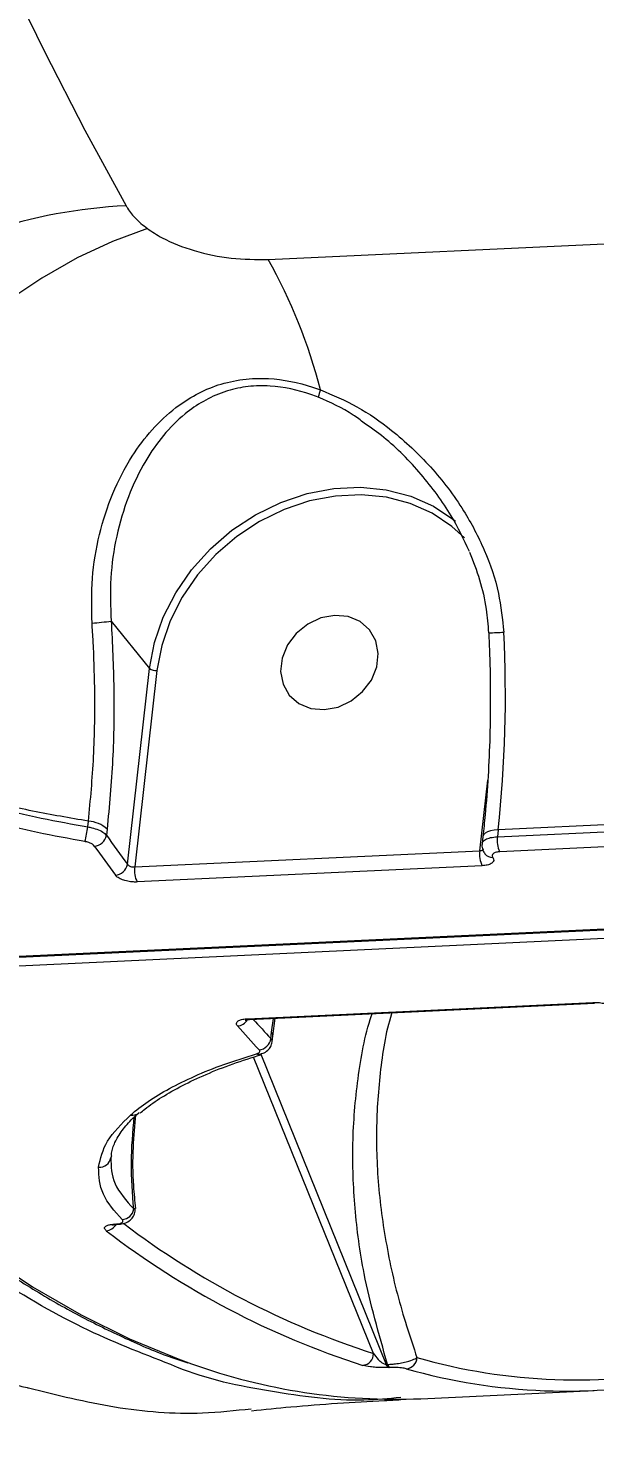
# Model space of a CAD drawing. Header units: millimetres. Extents: x -7151 to 6134, y -5040 to 5562.
# Drawn here: x -2168.1 to -2118.9, y -224.5 to -100.4 of the extents above; entities that cross this region are included whole.
import ezdxf

# ---------------------------------------------------------------- set-up
doc = ezdxf.new("R2010")
doc.units = ezdxf.units.MM
for name, color, linetype in [('DIKOM_ОБЪЕКТ', 7, 'Continuous'), ('DIKOM_РАЗМЕР_ЗОНА', 7, 'Continuous'), ('DIKOM_РАЗМЕР_ОБЪЕКТА', 7, 'Continuous')]:
    doc.layers.add(name, color=color, linetype=linetype)
doc.styles.add('style1', font='arial.ttf', dxfattribs={"width": 0.8})
doc.dimstyles.new('1-50', dxfattribs={"dimtxt": 300, "dimasz": 200, "dimexe": 100, "dimexo": 0, "dimgap": 100, "dimtad": 1, "dimtxsty": 'style1', "dimcen": 200, "dimclrd": 7, "dimclre": 7, "dimclrt": 7, "dimadec": 1, "dimazin": 2, "dimtfac": 1, "dimtmove": 0, "dimatfit": 2, "dimfxl": 0, "dimlwd": 25, "dimlwe": 18, "dimarcsym": 0})

# ---------------------------------------------------------------- blocks, each defined once
blk = doc.blocks.new('*D0')
at = {"layer": 'Defpoints', "color": 0, "transparency": 16777216}
for p in [(4133.55, 168.74), (-4567.47, -1241.13), (4133.55, -4153.12)]:
    blk.add_point(p, dxfattribs=at)
at = {"layer": 'DIKOM_РАЗМЕР_ОБЪЕКТА', "color": 7, "lineweight": 18, "transparency": 16777216}
for p, q in [((4133.55, 168.74), (4133.55, -4253.12)), ((-4567.47, -1241.13), (-4567.47, -4253.12))]:
    blk.add_line(p, q, dxfattribs=at)
at = {"layer": 'DIKOM_РАЗМЕР_ОБЪЕКТА', "color": 7, "lineweight": 25, "transparency": 16777216}
blk.add_line((-4367.47, -4153.12), (3933.55, -4153.12), dxfattribs=at)
at = {"layer": 'DIKOM_РАЗМЕР_ОБЪЕКТА', "color": 7, "transparency": 16777216}
for points in [[(-4367.47, -4119.79), (-4367.47, -4186.45), (-4567.47, -4153.12)], [(3933.55, -4119.79), (3933.55, -4186.45), (4133.55, -4153.12)]]:
    blk.add_solid(points, dxfattribs=at)
at = {"layer": 'DIKOM_РАЗМЕР_ОБЪЕКТА', "color": 7, "transparency": 16777216, "insert": (150.61, -3899.95), "char_height": 300, "attachment_point": 5, "style": 'style1'}
blk.add_mtext('8700', dxfattribs=at)
blk = doc.blocks.new('*D3')
at = {"layer": 'Defpoints', "color": 0, "transparency": 16777216}
for p in [(6133.55, 253.24), (-5802.46, -2467.19), (6133.55, -4939.78)]:
    blk.add_point(p, dxfattribs=at)
at = {"layer": 'DIKOM_РАЗМЕР_ЗОНА', "color": 7, "lineweight": 18, "transparency": 16777216}
for p, q in [((6133.55, 253.24), (6133.55, -5039.78)), ((-5802.46, -2467.19), (-5802.46, -5039.78))]:
    blk.add_line(p, q, dxfattribs=at)
at = {"layer": 'DIKOM_РАЗМЕР_ЗОНА', "color": 7, "lineweight": 25, "transparency": 16777216}
blk.add_line((-5602.46, -4939.78), (5933.55, -4939.78), dxfattribs=at)
at = {"layer": 'DIKOM_РАЗМЕР_ЗОНА', "color": 7, "transparency": 16777216}
for points in [[(-5602.46, -4906.44), (-5602.46, -4973.11), (-5802.46, -4939.78)], [(5933.55, -4906.44), (5933.55, -4973.11), (6133.55, -4939.78)]]:
    blk.add_solid(points, dxfattribs=at)
at = {"layer": 'DIKOM_РАЗМЕР_ЗОНА', "color": 7, "transparency": 16777216, "insert": (186.61, -4686.61), "char_height": 300, "attachment_point": 5, "style": 'style1'}
blk.add_mtext('11950', dxfattribs=at)

msp = doc.modelspace()

# ---------------------------------------------------------------- linework, layer by layer
at = {"layer": 'DIKOM_ОБЪЕКТ', "color": 7, "linetype": 'Continuous', "lineweight": 15}
for p, q in [((-2147.236, -120.472), (-1818.925, -105.031)), ((-2160.9, -151.932), (-2157.557, -156.066)), ((-2159.485, -173.103), (-2157.557, -156.066)), ((-2156.923, -156.248), (-2158.856, -173.336)), ((-2197.339, -182.436), (-1743.331, -161.084)), ((-2197.187, -182.525), (-1743.181, -161.172)), ((-1742.668, -161.904), (-2196.675, -183.257)), ((-2128.839, -171.924), (-2128.146, -165.795)), ((-2127.312, -170.705), (-2049.456, -167.043)), ((-2049.387, -166.442), (-2127.244, -170.104)), ((-2049.241, -168.347), (-2127.098, -172.008)), ((-2162.93, -169.852), (-2162.873, -169.35)), ((-2161.255, -170.032), (-2161.316, -170.577)), ((-2128.57, -170.697), (-2128.64, -171.321)), ((-2127.244, -170.104), (-2127.312, -170.705)), ((-2158.856, -173.336), (-2128.839, -171.924)), ((-2128.623, -173.23), (-2158.64, -174.642)), ((-2149.023, -186.536), (-2119.006, -185.124)), ((-2148.884, -186.61), (-2118.867, -185.198)), ((-2146.954, -187.719), (-2146.777, -186.511)), ((-2146.832, -188.046), (-2146.638, -186.504)), ((-2147.015, -188.264), (-2146.954, -187.719)), ((-2146.902, -188.559), (-2146.842, -188.032)), ((-2147.897, -189.613), (-2136.971, -216.623)), ((-2138.086, -215.667), (-2148.516, -189.881)), ((-2158.455, -194.693), (-2158.489, -194.726)), ((-2160.88, -198.463), (-2160.941, -198.634)), ((-2158.942, -203.094), (-2158.841, -203.065)), ((-2160.595, -204.411), (-2160.507, -204.406)), ((-2160.499, -204.445), (-2160.595, -204.411)), ((-2160.414, -204.441), (-2160.507, -204.406)), ((-2160.499, -204.445), (-2160.41, -204.441)), ((-2136.971, -216.623), (-2136.858, -216.618)), ((-2136.644, -216.887), (-2136.758, -216.892)), ((-2133.959, -219.602), (-2118.895, -218.893))]:
    msp.add_line(p, q, dxfattribs=at)
at = {"layer": 'DIKOM_ОБЪЕКТ', "color": 7, "linetype": 'Continuous', "lineweight": 15, "flags": 128}
for points in [[(-2214.728, 51.506), (-2212.646, 40.887), (-2210.459, 30.417), (-2208.17, 20.108), (-2205.781, 9.969), (-2203.294, 0.008), (-2200.71, -9.764), (-2198.033, -19.339), (-2195.266, -28.707), (-2192.41, -37.861), (-2189.468, -46.791), (-2186.443, -55.489), (-2183.338, -63.946), (-2180.156, -72.157), (-2176.899, -80.111), (-2173.571, -87.803), (-2170.175, -95.225), (-2166.714, -102.37), (-2163.191, -109.231), (-2159.609, -115.802)], [(-2157.752, -117.787), (-2160.794, -118.905), (-2163.867, -120.343), (-2166.939, -122.087), (-2169.981, -124.12), (-2172.963, -126.421), (-2175.854, -128.969), (-2178.627, -131.736), (-2181.253, -134.698), (-2183.708, -137.823), (-2185.967, -141.081), (-2188.007, -144.441), (-2189.809, -147.869), (-2191.355, -151.331), (-2192.629, -154.792), (-2193.619, -158.22)], [(-2157.557, -156.066), (-2157.131, -153.816), (-2156.368, -151.601), (-2155.286, -149.469), (-2153.909, -147.468), (-2152.268, -145.643), (-2150.4, -144.034), (-2148.345, -142.678), (-2146.15, -141.605), (-2143.865, -140.839), (-2141.54, -140.396), (-2139.226, -140.287), (-2136.977, -140.515), (-2134.841, -141.073), (-2132.867, -141.951), (-2131.099, -143.127), (-2130.948, -143.249)], [(-2130.183, -144.682), (-2131.267, -143.701), (-2132.981, -142.561), (-2134.895, -141.71), (-2136.966, -141.169), (-2139.147, -140.948), (-2141.39, -141.054), (-2143.645, -141.483), (-2145.862, -142.226), (-2147.99, -143.267), (-2149.982, -144.582), (-2151.794, -146.141), (-2153.386, -147.911), (-2154.721, -149.851), (-2155.77, -151.919), (-2156.509, -154.067), (-2156.923, -156.248)], [(-2142.378, -159.643), (-2141.171, -159.421), (-2140.023, -158.885), (-2139.028, -158.078), (-2138.268, -157.065), (-2137.802, -155.929), (-2137.67, -154.762), (-2137.882, -153.658), (-2138.421, -152.706), (-2139.242, -151.985), (-2140.28, -151.551), (-2141.45, -151.441), (-2142.658, -151.663), (-2143.806, -152.199), (-2144.801, -153.007), (-2145.561, -154.019), (-2146.027, -155.155), (-2146.159, -156.322), (-2145.947, -157.427), (-2145.409, -158.378), (-2144.587, -159.1), (-2143.549, -159.533), (-2142.378, -159.643)], [(-2127.244, -170.104), (-2127.597, -170.137), (-2127.912, -170.2), (-2128.175, -170.291), (-2128.376, -170.406), (-2128.51, -170.541), (-2128.569, -170.69), (-2128.57, -170.697)], [(-2196.675, -183.257), (-2192.622, -188.056), (-2188.536, -192.528), (-2184.42, -196.67), (-2180.278, -200.477), (-2176.115, -203.948), (-2171.932, -207.078), (-2167.734, -209.866), (-2163.524, -212.308), (-2159.306, -214.403), (-2155.083, -216.149), (-2153.901, -216.575)], [(-2147.828, -189.593), (-2147.848, -189.601), (-2147.886, -189.614)]]:
    msp.add_lwpolyline(points, dxfattribs=at)
at = {"layer": 'DIKOM_ОБЪЕКТ', "color": 7, "linetype": 'Continuous', "lineweight": 15}
for centre, radius, start, end in [((-2157.255, -162.298), 46.555, 92.89825, 107.9773), ((-2188.838, -143.667), 47.63, 14.41843, 29.14183), ((-2137.275, -133.691), 5.75, 160.86795, 167.62734), ((-2163.535, -134.645), 17.487, 273.17269, 278.66768), ((-2129.35, -107.18), 45.799, 271.60871, 273.2507), ((-2234.482, -158.435), 107.871, 353.79009, 2.93829), ((-2157.017, -155.382), 0.871, 231.68416, 276.22403), ((-2172.926, -168.551), 10.08, 345.2059, 352.58518), ((-2163.068, -172.075), 2.732, 48.4088, 85.90927), ((-2162.435, -170.375), 1.137, 273.04885, 349.77206), ((-1992.498, -50.159), 207.365, 215.50005, 216.36222), ((-2125.187, -171.024), 2.149, 171.45728, 207.24271), ((-1995.022, -52.165), 205.548, 215.49415, 216.366), ((-2126.727, -172.245), 2.137, 171.35218, 207.4327), ((-2127.772, -171.707), 0.794, 217.96406, 274.64025), ((-2160.602, -172.912), 1.133, 273.16764, 350.25023), ((-2156.744, -173.657), 2.137, 171.35218, 207.4327), ((-2118.867, -185.031), 0.167, 213.94908, 271.06486), ((-2150.001, -186.056), 1.114, 273.82368, 328.79197), ((-2038.193, -87.256), 149.889, 221.80308, 222.87453), ((-2148.883, -186.442), 0.168, 214.08432, 269.67781), ((-2039.149, -88.12), 147.187, 221.99299, 222.87387), ((-2148.112, -188.138), 1.104, 273.77425, 353.45379), ((-2147.258, -188.003), 0.416, 354.29305, 42.98758), ((-2148.031, -189.088), 0.546, 246.03102, 285.32669), ((-2159.06, -194.078), 0.863, 258.57792, 311.4429), ((-2161.908, -198.479), 0.979, 264.82516, 350.8894), ((-2159.992, -202.957), 1.058, 272.49337, 352.53184), ((-2161.4, -203.936), 1.052, 273.95466, 331.13756), ((-2115.848, -146.366), 72.782, 232.83878, 252.20961), ((-2116.61, -146.953), 73.263, 232.38367, 252.18954), ((-2139.102, -215.692), 1.016, 274.67936, 1.38369), ((-2136.178, -167.006), 52.642, 250.32581, 272.41548), ((-2136.558, -216.514), 0.427, 194.70552, 242.14858), ((-2136.444, -216.509), 0.427, 194.70104, 242.15305), ((-2135.31, -215.991), 1.009, 274.53934, 357.74183), ((-2121.302, -168.104), 50.838, 254.09928, 281.60696), ((-2120.405, -167.244), 50.727, 254.09952, 281.60678)]:
    msp.add_arc(centre, radius, start, end, dxfattribs=at)
for points, knots in [([(-2155.712, -216.634), (-2158.27, -215.642), (-2163.563, -213.591), (-2171.564, -208.858), (-2179.686, -202.858), (-2187.72, -195.576), (-2195.271, -187.455), (-2202.347, -178.685), (-2208.965, -169.461), (-2215.472, -159.349), (-2221.837, -148.394), (-2228.007, -136.703), (-2233.965, -124.303), (-2239.12, -112.645), (-2242.246, -104.919), (-2243.519, -101.771)], [0, 0, 0, 0, 0.0813957, 0.1683675, 0.25534, 0.342173, 0.4287335, 0.5031701, 0.5780013, 0.6529224, 0.727842, 0.8026743, 0.8760925, 0.9495104, 1, 1, 1, 1]), ([(-2159.609, -115.802), (-2159.591, -115.835), (-2159.387, -116.192), (-2158.872, -116.884), (-2158.13, -117.482), (-2157.752, -117.787)], [0, 0, 0, 0, 0.0468228, 0.5143066, 1, 1, 1, 1]), ([(-2157.752, -117.787), (-2157.338, -118.06), (-2156.177, -118.825), (-2153.687, -119.779), (-2150.441, -120.464), (-2148.311, -120.469), (-2147.236, -120.472)], [0, 0, 0, 0, 0.1529816, 0.4283912, 0.7114558, 1, 1, 1, 1]), ([(-2162.567, -152.105), (-2162.597, -150.804), (-2162.656, -148.201), (-2162.006, -144.392), (-2160.847, -140.8), (-2159.267, -137.742), (-2157.398, -135.244), (-2155.512, -133.458), (-2153.551, -132.179), (-2151.599, -131.327), (-2149.462, -130.852), (-2146.686, -130.753), (-2144.39, -131.209), (-2142.933, -131.727), (-2142.707, -131.807)], [0, 0, 0, 0, 0.1101009, 0.2202171, 0.3292841, 0.4383105, 0.5249629, 0.6115102, 0.675339, 0.7390964, 0.8040001, 0.8688917, 0.9797338, 1, 1, 1, 1]), ([(-2142.891, -132.459), (-2143.102, -132.38), (-2144.452, -131.872), (-2146.53, -131.42), (-2148.988, -131.48), (-2150.316, -131.752), (-2151.627, -132.178), (-2152.919, -132.774), (-2154.703, -134.017), (-2156.407, -135.741), (-2158.085, -138.152), (-2159.49, -141.09), (-2160.501, -144.538), (-2161.042, -148.187), (-2160.947, -150.684), (-2160.9, -151.932)], [0, 0, 0, 0, 0.0201038, 0.1287258, 0.1863608, 0.2439924, 0.2548585, 0.3176618, 0.3805753, 0.4675425, 0.5546251, 0.6653727, 0.7761655, 0.8880914, 1, 1, 1, 1]), ([(-2138.897, -134.707), (-2139.211, -134.467), (-2140.424, -133.543), (-2141.841, -132.921), (-2142.891, -132.459)], [0, 0, 0, 0, 0.2589913, 1, 1, 1, 1]), ([(-2142.707, -131.807), (-2141.627, -132.268), (-2139.427, -133.207), (-2136.187, -135.486), (-2133, -138.471), (-2130.309, -142.02), (-2128.351, -145.748), (-2127.123, -149.318), (-2126.87, -151.771), (-2126.753, -152.906)], [0, 0, 0, 0, 0.126096, 0.2567308, 0.4243349, 0.596859, 0.7353015, 0.8775694, 1, 1, 1, 1]), ([(-2129.736, -145.885), (-2130.236, -144.835), (-2131.378, -142.432), (-2133.9, -139.087), (-2136.483, -136.395), (-2138.32, -135.111), (-2138.897, -134.707)], [0, 0, 0, 0, 0.2373105, 0.5427674, 0.8562365, 1, 1, 1, 1]), ([(-2129.735, -145.937), (-2129.425, -146.733), (-2128.799, -148.34), (-2128.245, -150.71), (-2128.135, -152.272), (-2128.087, -152.964)], [0, 0, 0, 0, 0.35368098, 0.71369182, 1, 1, 1, 1]), ([(-2162.873, -169.35), (-2162.702, -167.501), (-2162.353, -163.751), (-2162.29, -158.425), (-2162.414, -154.511), (-2162.533, -152.642), (-2162.567, -152.105)], [0, 0, 0, 0, 0.3362343, 0.6822364, 0.9087873, 1, 1, 1, 1]), ([(-2160.9, -151.932), (-2160.803, -153.897), (-2160.604, -157.943), (-2160.706, -164.095), (-2161.07, -168.034), (-2161.255, -170.032)], [0, 0, 0, 0, 0.3175171, 0.6539166, 1, 1, 1, 1]), ([(-2128.064, -152.961), (-2128.037, -153.589), (-2127.957, -155.41), (-2127.906, -158.422), (-2127.948, -161.963), (-2128.101, -165.437), (-2128.318, -168.348), (-2128.502, -170.068), (-2128.57, -170.697)], [0, 0, 0, 0, 0.1030437, 0.2991775, 0.4953019, 0.6913133, 0.8871494, 1, 1, 1, 1]), ([(-2162.873, -169.35), (-2164.5, -169.07), (-2167.769, -168.508), (-2172.677, -167.378), (-2177.601, -166.031), (-2180.75, -164.934), (-2182.334, -164.382)], [0, 0, 0, 0, 0.2373999, 0.4771556, 0.7370115, 1, 1, 1, 1]), ([(-2182.334, -164.382), (-2179.946, -165.3), (-2176.327, -166.691), (-2171.079, -168.143), (-2167.033, -169.104), (-2164.285, -169.605), (-2162.93, -169.852)], [0, 0, 0, 0, 0.3951576, 0.598678, 0.8021697, 1, 1, 1, 1]), ([(-2163.18, -171.125), (-2164.562, -170.873), (-2167.326, -170.368), (-2171.383, -169.412), (-2175.371, -168.3), (-2179.271, -167.027), (-2181.747, -166.041), (-2182.984, -165.548)], [0, 0, 0, 0, 0.1976819, 0.3953763, 0.5930907, 0.7965461, 1, 1, 1, 1]), ([(-2162.93, -169.852), (-2162.872, -169.862), (-2162.594, -169.91), (-2162.121, -170.043), (-2161.601, -170.287), (-2161.411, -170.48), (-2161.316, -170.577)], [0, 0, 0, 0, 0.0806424, 0.3870723, 0.6934677, 1, 1, 1, 1]), ([(-2162.375, -171.51), (-2162.422, -171.459), (-2162.516, -171.357), (-2162.775, -171.228), (-2163.012, -171.156), (-2163.151, -171.131), (-2163.18, -171.125)], [0, 0, 0, 0, 0.30664263, 0.61315689, 0.91922333, 1, 1, 1, 1]), ([(-2128.612, -171.325), (-2128.612, -171.276), (-2128.61, -171.133), (-2128.364, -170.938), (-2127.924, -170.763), (-2127.516, -170.724), (-2127.312, -170.705)], [0, 0, 0, 0, 0.1477696, 0.4319254, 0.7160095, 1, 1, 1, 1]), ([(-2128.839, -171.924), (-2128.788, -171.919), (-2128.686, -171.908), (-2128.576, -171.858), (-2128.513, -171.801), (-2128.512, -171.758), (-2128.512, -171.744)], [0, 0, 0, 0, 0.2833176, 0.5671352, 0.8520529, 1, 1, 1, 1]), ([(-2128.625, -171.321), (-2128.633, -171.353), (-2128.679, -171.534), (-2128.603, -171.859), (-2128.46, -172.089), (-2128.395, -172.192)], [0, 0, 0, 0, 0.1074681, 0.5970289, 1, 1, 1, 1]), ([(-2127.098, -172.008), (-2127.199, -172.018), (-2127.403, -172.038), (-2127.628, -172.128), (-2127.757, -172.251), (-2127.777, -172.382), (-2127.728, -172.465), (-2127.708, -172.499)], [0, 0, 0, 0, 0.21426426, 0.42863266, 0.64324675, 0.85803586, 1, 1, 1, 1]), ([(-2159.485, -173.103), (-2159.462, -173.132), (-2159.416, -173.189), (-2159.287, -173.261), (-2159.132, -173.313), (-2158.981, -173.337), (-2158.892, -173.336), (-2158.856, -173.336)], [0, 0, 0, 0, 0.2151942, 0.430507, 0.6452665, 0.8592619, 1, 1, 1, 1]), ([(-2127.708, -172.499), (-2127.679, -172.548), (-2127.605, -172.673), (-2127.635, -172.868), (-2127.828, -173.051), (-2128.165, -173.186), (-2128.471, -173.215), (-2128.623, -173.23)], [0, 0, 0, 0, 0.1418432, 0.3566831, 0.5712714, 0.7855604, 1, 1, 1, 1]), ([(-2158.64, -174.642), (-2158.746, -174.643), (-2159.013, -174.647), (-2159.468, -174.587), (-2159.936, -174.453), (-2160.327, -174.265), (-2160.468, -174.117), (-2160.539, -174.043)], [0, 0, 0, 0, 0.1406152, 0.3550525, 0.5698285, 0.7848399, 1, 1, 1, 1]), ([(-2197.349, -182.975), (-2196.676, -183.793), (-2194.722, -186.168), (-2191.464, -189.877), (-2187.564, -194.004), (-2183.635, -197.831), (-2179.683, -201.359), (-2175.708, -204.584), (-2171.715, -207.504), (-2167.706, -210.114), (-2163.685, -212.419), (-2159.655, -214.389), (-2156.503, -215.747), (-2154.693, -216.34), (-2154.23, -216.492)], [0, 0, 0, 0, 0.0484173, 0.1405254, 0.2326382, 0.3247426, 0.4168348, 0.5089058, 0.6009414, 0.6929292, 0.7848554, 0.8767006, 0.9684513, 1, 1, 1, 1]), ([(-2136.858, -216.618), (-2137.617, -213.979), (-2138.927, -209.428), (-2139.77, -203.016), (-2139.99, -197.342), (-2139.511, -191.743), (-2138.85, -187.985), (-2138.226, -186.162), (-2138.208, -186.108)], [0, 0, 0, 0, 0.2526986, 0.4358484, 0.6189916, 0.806654, 0.9942589, 1, 1, 1, 1]), ([(-2136.495, -186.027), (-2136.504, -186.055), (-2137.04, -187.749), (-2137.575, -191.258), (-2137.935, -196.594), (-2137.64, -202.084), (-2136.903, -206.755), (-2135.835, -211.407), (-2134.912, -214.193), (-2134.303, -216.031)], [0, 0, 0, 0, 0.0029177, 0.181877, 0.3608877, 0.5443497, 0.727818, 0.8204333, 1, 1, 1, 1]), ([(-2119.006, -185.124), (-2118.9, -185.122), (-2118.633, -185.117), (-2118.177, -185.166), (-2117.706, -185.278), (-2117.312, -185.436), (-2117.168, -185.561), (-2117.095, -185.624)], [0, 0, 0, 0, 0.1405002, 0.3551394, 0.569837, 0.7848362, 1, 1, 1, 1]), ([(-2149.927, -187.168), (-2149.957, -187.126), (-2150.033, -187.02), (-2150.006, -186.853), (-2149.815, -186.695), (-2149.48, -186.577), (-2149.175, -186.55), (-2149.023, -186.536)], [0, 0, 0, 0, 0.1418842, 0.3566831, 0.5712452, 0.7857281, 1, 1, 1, 1]), ([(-2149.241, -186.665), (-2149.239, -186.665), (-2149.236, -186.663), (-2149.156, -186.64), (-2149.036, -186.619), (-2148.924, -186.614), (-2148.88, -186.612)], [0, 0, 0, 0, 0.2050157, 0.4533744, 0.7860573, 1, 1, 1, 1]), ([(-2147.889, -189.605), (-2147.823, -189.587), (-2147.601, -189.528), (-2147.291, -189.328), (-2146.997, -188.979), (-2146.935, -188.701), (-2146.904, -188.564)], [0, 0, 0, 0, 0.1399324, 0.4653658, 0.7356443, 1, 1, 1, 1]), ([(-2147.015, -188.264), (-2146.996, -188.287), (-2146.915, -188.387), (-2146.914, -188.485), (-2146.914, -188.56)], [0, 0, 0, 0, 0.2336352, 1, 1, 1, 1]), ([(-2159.231, -194.925), (-2158.738, -194.527), (-2157.752, -193.732), (-2155.862, -192.599), (-2153.663, -191.518), (-2151.151, -190.498), (-2149.219, -189.89), (-2148.252, -189.587)], [0, 0, 0, 0, 0.1978411, 0.3955038, 0.5931695, 0.7965811, 1, 1, 1, 1]), ([(-2158.386, -194.763), (-2158.251, -194.641), (-2157.73, -194.17), (-2156.515, -193.357), (-2154.749, -192.344), (-2152.674, -191.372), (-2150.382, -190.46), (-2148.656, -189.917), (-2147.81, -189.65)], [0, 0, 0, 0, 0.0653158, 0.25133514, 0.43876864, 0.6275904, 0.81734896, 1, 1, 1, 1]), ([(-2148.252, -189.587), (-2148.184, -189.56), (-2148.046, -189.508), (-2147.966, -189.395), (-2147.986, -189.302), (-2148.03, -189.25), (-2148.039, -189.239)], [0, 0, 0, 0, 0.3055299, 0.6117101, 0.9181632, 1, 1, 1, 1]), ([(-2160.88, -198.454), (-2160.868, -198.306), (-2160.832, -197.859), (-2160.474, -197.041), (-2159.784, -196.011), (-2159.072, -195.226), (-2158.562, -194.805), (-2158.478, -194.736)], [0, 0, 0, 0, 0.1309317, 0.3954159, 0.6752859, 0.9467007, 1, 1, 1, 1]), ([(-2161.996, -199.454), (-2161.828, -198.698), (-2161.486, -197.167), (-2159.989, -195.678), (-2159.231, -194.925)], [0, 0, 0, 0, 0.4941669, 1, 1, 1, 1]), ([(-2158.942, -203.094), (-2159.044, -201.749), (-2159.248, -199.044), (-2159.015, -196.401), (-2158.898, -195.073)], [0, 0, 0, 0, 0.4974132, 1, 1, 1, 1]), ([(-2158.75, -203.062), (-2158.822, -202.401), (-2159.018, -200.611), (-2159.03, -197.856), (-2158.831, -195.804), (-2158.738, -194.847)], [0, 0, 0, 0, 0.2381986, 0.6446518, 1, 1, 1, 1]), ([(-2159.945, -204.014), (-2160.591, -203.292), (-2161.898, -201.83), (-2161.963, -200.253), (-2161.996, -199.454)], [0, 0, 0, 0, 0.4938589, 1, 1, 1, 1]), ([(-2160.941, -198.634), (-2160.914, -199.396), (-2160.86, -200.939), (-2159.587, -202.37), (-2158.942, -203.094)], [0, 0, 0, 0, 0.4938171, 1, 1, 1, 1]), ([(-2160.414, -204.436), (-2160.272, -204.426), (-2159.912, -204.4), (-2159.475, -204.25), (-2159.067, -203.933), (-2158.856, -203.526), (-2158.792, -203.212), (-2158.832, -203.07), (-2158.834, -203.063)], [0, 0, 0, 0, 0.1695617, 0.4306656, 0.6372583, 0.8156563, 0.9915604, 1, 1, 1, 1]), ([(-2161.328, -204.986), (-2161.395, -204.92), (-2161.522, -204.794), (-2161.447, -204.624), (-2161.221, -204.505), (-2160.926, -204.435), (-2160.695, -204.418), (-2160.595, -204.411)], [0, 0, 0, 0, 0.2791688, 0.5293641, 0.721554, 0.8794246, 1, 1, 1, 1]), ([(-2160.817, -204.487), (-2160.819, -204.488), (-2160.829, -204.492), (-2160.771, -204.474), (-2160.644, -204.456), (-2160.52, -204.443), (-2160.44, -204.444), (-2160.433, -204.444)], [0, 0, 0, 0, 0.0869658, 0.3824581, 0.661636, 0.9694376, 1, 1, 1, 1]), ([(-2160.507, -204.406), (-2160.45, -204.402), (-2160.303, -204.392), (-2160.096, -204.348), (-2159.919, -204.266), (-2159.844, -204.149), (-2159.911, -204.06), (-2159.945, -204.014)], [0, 0, 0, 0, 0.100995, 0.2612808, 0.4607244, 0.7265418, 1, 1, 1, 1]), ([(-2175.795, -215.836), (-2173.259, -216.958), (-2170.685, -218.097), (-2168.122, -218.659), (-2168.084, -218.667)], [0, 0, 0, 0, 0.98543065, 1, 1, 1, 1]), ([(-2138.086, -215.667), (-2137.961, -215.84), (-2137.78, -216.091), (-2137.465, -216.384), (-2137.263, -216.529), (-2137.115, -216.6), (-2137.023, -216.622), (-2136.988, -216.623), (-2136.971, -216.623)], [0, 0, 0, 0, 0.4958505, 0.719699, 0.8703031, 0.9510246, 0.9759127, 1, 1, 1, 1]), ([(-2135.708, -219.505), (-2136.775, -219.602), (-2140.532, -219.946), (-2147.039, -219.037), (-2152.65, -217.934), (-2155.541, -216.706), (-2155.712, -216.634)], [0, 0, 0, 0, 0.1612568, 0.5678535, 0.9744533, 1, 1, 1, 1]), ([(-2136.758, -216.892), (-2136.853, -216.896), (-2137.067, -216.903), (-2137.463, -216.899), (-2137.925, -216.876), (-2138.502, -216.82), (-2138.844, -216.756), (-2139.002, -216.71), (-2139.019, -216.705)], [0, 0, 0, 0, 0.0933747, 0.2087566, 0.3721389, 0.579249, 0.9536499, 1, 1, 1, 1]), ([(-2136.858, -216.618), (-2136.737, -216.613), (-2136.474, -216.601), (-2136.007, -216.551), (-2135.484, -216.462), (-2134.909, -216.317), (-2134.513, -216.164), (-2134.351, -216.061), (-2134.303, -216.031)], [0, 0, 0, 0, 0.1136536, 0.2493771, 0.4226647, 0.6134403, 0.884862, 1, 1, 1, 1]), ([(-2135.231, -216.996), (-2135.352, -216.97), (-2135.528, -216.931), (-2135.916, -216.896), (-2136.198, -216.882), (-2136.448, -216.88), (-2136.583, -216.885), (-2136.644, -216.887)], [0, 0, 0, 0, 0.4299727, 0.6257511, 0.7882217, 0.9054164, 1, 1, 1, 1]), ([(-2168.084, -218.667), (-2165.59, -219.283), (-2160.536, -220.533), (-2154.069, -221.049), (-2150.126, -220.625), (-2148.713, -220.473)], [0, 0, 0, 0, 0.3846731, 0.7794653, 1, 1, 1, 1]), ([(-2148.696, -220.647), (-2147.557, -220.532), (-2143.749, -220.148), (-2139.39, -219.869), (-2136.17, -219.711), (-2135.698, -219.687)], [0, 0, 0, 0, 0.267074, 0.8926562, 1, 1, 1, 1])]:
    msp.add_open_spline(points, degree=3, knots=knots, dxfattribs=at)

# ---------------------------------------------------------------- dimensions: what is measured, and where the dimension line sits
at = {"layer": 'DIKOM_РАЗМЕР_ЗОНА'}
dim = msp.add_linear_dim(base=(6133.546, -4939.778), p1=(-5802.455, -2467.185), p2=(6133.546, 253.243), text='11950', dimstyle='1-50', dxfattribs=at)
dim.commit()
dim.dimension.update_dxf_attribs({"geometry": '*D3', "text_midpoint": (186.606, -4939.778), "dimtype": 160})
at = {"layer": 'DIKOM_РАЗМЕР_ОБЪЕКТА'}
dim = msp.add_linear_dim(base=(4133.546, -4153.121), p1=(-4567.472, -1241.128), p2=(4133.546, 168.743), text='8700', dimstyle='1-50', dxfattribs=at)
dim.commit()
dim.dimension.update_dxf_attribs({"geometry": '*D0', "text_midpoint": (150.606, -4153.121), "dimtype": 160})

doc.saveas('drawing.dxf')
